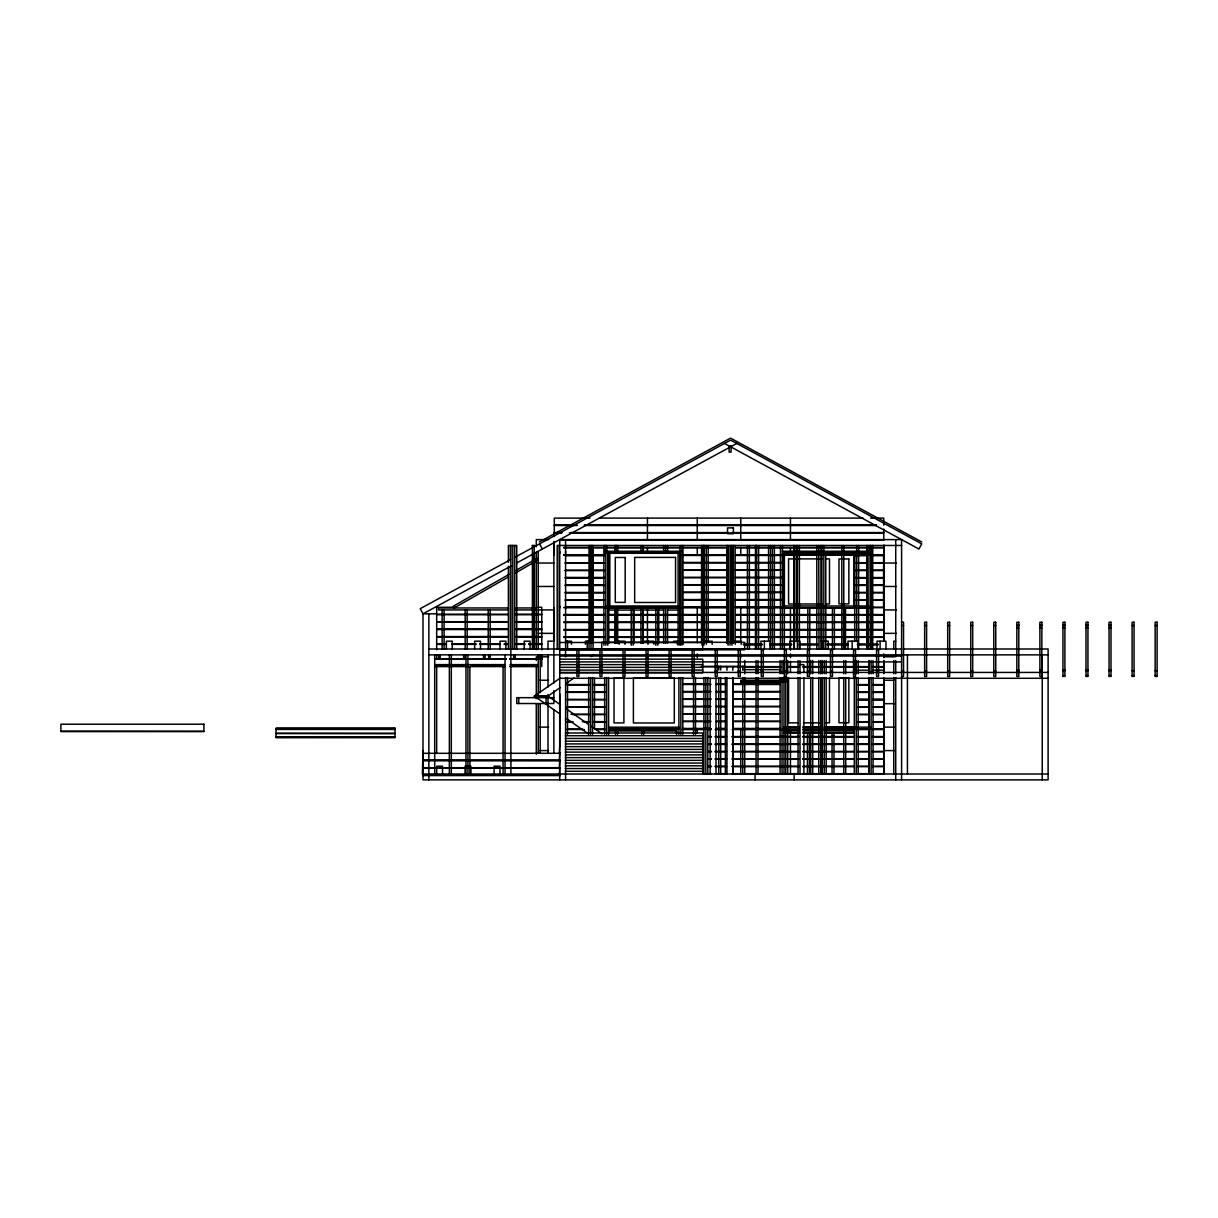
<?xml version="1.0" encoding="UTF-8"?>
<svg xmlns="http://www.w3.org/2000/svg" width="1218" height="1218" viewBox="0 0 1218 1218"><rect width="100%" height="100%" fill="white"/><g stroke="black" fill="none" stroke-linecap="round" stroke-linejoin="round"><path stroke-width="1.5" d="M559.732 693.925L559.732 701.157M559.732 701.34L559.732 708.571M559.732 708.769L559.732 716.001M559.732 716.199L559.732 723.416M559.732 723.614L559.732 730.846M559.732 731.044L559.732 738.26M559.732 738.458L559.732 745.69M559.732 745.888L559.29 753.303M559.732 753.105L559.29 760.732M559.732 760.534L559.29 768.147M559.732 767.964L559.29 775.577M560.326 678L534.337 696.117L559.077 713.352M590.897 656.669L593.942 654.538M560.234 687.576L548.009 696.117L534.337 696.117L548.009 696.117L560.371 704.735M566.355 683.313L573.998 677.984M509.185 574.287L453.218 606.275L454.192 607.965L508.515 576.921M515.777 570.526L537.184 558.301L538.143 559.991L515.092 573.16M539.315 541.964L730.556 438.13L921.798 541.964M510.479 559.656L420.195 608.68L422.996 613.826L422.996 779.87L1048.104 779.87L1048.104 648.996L903.497 648.996M515.503 556.931L730.648 440.124L921.737 543.867L918.935 549.029L724.512 443.459M511.606 565.715L422.996 613.826L436.668 613.826M516.63 562.99L736.783 443.459M590.03 518.107L554.281 518.107L554.281 536.575M599.423 518.107L863.044 518.107M870.581 518.107L883.75 518.107L883.75 525.095M554.281 525.537L576.845 525.537M584.381 525.537L876.214 525.537M554.281 532.571L561.803 532.51M571.212 532.571L728.364 532.571M732.14 532.571L883.75 532.571M554.281 532.951L561.803 532.951M569.324 532.951L883.75 532.951M548.602 539.604L536.285 539.604L536.285 546.806M559.915 539.939L883.75 539.939M532.312 545.466L534.367 545.466M901.594 545.466L557.205 545.466L557.205 648.996M563.675 547.415L728.364 547.415M735.9 547.415L883.75 547.415M563.675 547.811L728.364 547.811M735.9 547.811L883.75 547.811M605.833 551.252L681.045 551.252M782.428 551.252L870.718 551.252M680.162 552.013L609.837 552.013L609.837 606.716L680.162 606.716M607.691 553.2L611.406 553.2M784.285 553.2L868.845 553.2M605.833 553.276L680.07 553.276M782.428 553.276L870.718 553.276M563.675 555.225L605.072 555.225M682.217 555.225L728.364 555.225M735.9 555.225L883.75 555.225L883.75 547.461M682.674 555.454L727.725 555.454M735.23 555.454L782.154 555.454M565.182 555.758L589.71 555.758M593.486 555.758L604.798 555.758M867.094 555.697L854.275 555.697L854.275 605.666M870.763 555.697L883.583 555.697L883.583 607.63M822.043 558.895L788.579 558.895L788.579 603.976L822.043 603.976M825.758 558.895L829.488 558.895L829.488 603.976L825.758 603.976M682.674 562.442L727.725 562.488M735.23 562.488L782.154 562.442M565.182 562.746L589.71 562.792M593.486 562.746L604.798 562.746M682.674 562.883L727.725 562.883M735.23 562.883L782.154 562.883M854.275 562.731L867.094 562.686M870.763 562.731L883.583 562.686M538.051 563.036L553.87 563.036M854.275 563.127L867.094 563.127M870.763 563.127L883.583 563.127M884.009 563.036L896.311 563.036M565.182 563.188L589.71 563.188M593.486 563.188L604.798 563.188M682.674 569.917L727.725 569.857M735.23 569.917L782.154 569.857M565.182 570.207L589.71 570.161M593.486 570.161L604.798 570.161M854.275 570.161L867.094 570.1M870.763 570.161L883.583 570.1M682.674 570.298L727.725 570.298M735.23 570.298L782.154 570.298M565.182 570.603L589.71 570.603M593.486 570.603L604.798 570.603M854.275 570.542L867.094 570.542M870.763 570.542L883.583 570.542M682.674 577.332L727.725 577.286M735.23 577.286L782.154 577.332M854.275 577.53L867.094 577.576M870.763 577.53L883.583 577.576M682.674 577.728L727.725 577.728M735.23 577.728L782.154 577.728M565.182 578.032L589.71 578.032M593.486 578.032L604.798 578.032M854.275 577.971L867.094 577.971M870.763 577.971L883.583 577.971M682.674 584.716L727.725 584.716M735.23 584.716L782.154 584.716M682.674 584.762L727.725 584.762M735.23 584.762L782.154 584.762M565.182 585.005L589.71 585.051M593.486 585.005L604.798 585.005M682.674 585.158L727.725 585.158M735.23 585.158L782.154 585.158M565.182 585.447L589.71 585.447M593.486 585.447L604.798 585.447M854.275 585.401L867.094 585.401M870.763 585.401L883.583 585.401M538.051 586.482L553.87 586.482M884.009 586.482L896.311 586.482M682.674 592.131L727.725 592.176M735.23 592.176L782.154 592.131M565.182 592.435L589.71 592.481M593.486 592.435L604.798 592.435M682.674 592.572L727.725 592.572M735.23 592.572L782.154 592.572M854.275 592.42L867.094 592.374M870.763 592.374L883.583 592.42M854.275 592.816L867.094 592.816M870.763 592.816L883.583 592.816M565.182 592.877L589.71 592.877M593.486 592.877L604.798 592.877M682.674 599.561L727.725 599.606M735.23 599.606L782.154 599.561M565.182 599.85L589.71 599.895M593.486 599.895L604.798 599.85M854.275 599.85L867.094 599.804M870.763 599.85L883.583 599.804M682.674 600.002L727.725 600.002M735.23 600.002L782.154 600.002M565.182 600.291L589.71 600.291M593.486 600.291L604.798 600.291M854.275 600.246L867.094 600.246M870.763 600.246L883.583 600.246M605.833 606.016L680.07 606.016M784.377 605.94L868.769 606.016M682.674 606.975L727.725 607.021M735.23 606.975L782.154 607.021M455.425 607.28L436.668 607.28L436.668 649.818M538.006 607.28L541.766 607.28L541.766 649.818M867.094 607.219L854.275 607.63M870.763 607.219L883.583 607.264M682.674 607.417L727.725 607.417M735.23 607.417L782.154 607.417M563.675 607.66L605.072 607.66M608.833 607.66L679.446 607.66M682.217 607.66L728.364 607.66M735.9 607.66L883.75 607.66L883.75 640.957M508.271 607.965L438.556 607.965L438.556 609.929L508.058 609.929M515.579 607.965L536.24 607.965M605.833 607.965L680.07 607.965M784.377 607.965L868.769 607.904M821.998 608.208L783.996 608.208L783.996 553.505M825.804 608.208L854.32 608.208L854.32 553.505M515.579 609.929L536.24 609.929M538.051 609.929L553.87 609.929M663.688 610.066L608.574 610.066L608.574 555.362M667.494 610.066L678.898 610.066L678.898 606.29M884.009 609.929L896.311 609.929M436.668 614.253L507.982 614.298M515.488 614.253L541.766 614.298M436.668 614.694L507.982 614.694M515.488 614.694L541.766 614.694M563.675 615.075L605.072 615.075M608.833 615.075L679.446 615.075M682.217 615.075L728.364 615.075M735.9 615.075L883.75 615.075M436.668 621.728L507.982 621.682M515.488 621.682L541.766 621.728M436.668 622.124L507.982 622.124M515.488 622.124L541.766 622.124M563.675 622.109L605.072 622.063M608.833 622.063L679.446 622.063M682.217 622.063L728.364 622.063M735.9 622.109L883.75 622.109M901.594 622.246L903.543 622.246L903.543 676.447L901.594 676.447M563.675 622.505L605.072 622.505M608.833 622.505L679.446 622.505M682.217 622.505L728.364 622.505M735.9 622.505L883.75 622.505M1016.847 624.941L1018.796 624.941M1039.898 624.941L1041.847 624.941M1062.949 624.941L1064.897 624.941M1085.999 624.941L1087.948 624.941M1109.05 624.941L1110.999 624.941M901.594 625.534L903.543 625.534M924.645 625.534L926.594 625.534M947.695 625.534L949.644 625.534M970.746 625.534L972.695 625.534M993.797 625.534L995.745 625.534M1016.847 625.534L1018.796 625.534M1039.898 625.534L1041.847 625.534M1062.949 625.534L1064.897 625.534M1085.999 625.534L1087.948 625.534M1109.05 625.534L1110.999 625.534M1132.101 625.534L1134.049 625.534M1155.151 625.534L1157.1 625.534M1016.847 628.214L1018.796 628.214M1039.898 628.214L1041.847 628.214M1062.949 628.214L1064.897 628.214M1085.999 628.214L1087.948 628.214M1109.05 628.214L1110.999 628.214M436.668 629.539L507.982 629.539M515.488 629.539L541.766 629.539M563.675 629.539L605.072 629.493M608.833 629.493L679.446 629.493M682.217 629.539L728.364 629.539M735.9 629.493L883.75 629.493M563.675 629.934L605.072 629.934M608.833 629.934L679.446 629.934M682.217 629.934L728.364 629.934M735.9 629.934L883.75 629.934M538.051 633.36L553.87 633.36M884.009 633.36L896.311 633.36M436.668 636.572L507.982 636.527M515.488 636.527L541.766 636.572M436.668 636.968L507.982 636.968M515.488 636.968L541.766 636.968M563.675 636.953L605.072 636.907M608.833 636.907L679.446 636.953M682.217 636.953L728.364 636.907M735.9 636.953L883.75 636.953M563.675 637.349L605.072 637.349M608.833 637.349L679.446 637.349M682.217 637.349L728.364 637.349M735.9 637.349L883.75 637.349M553.87 641.186L548.009 641.186L548.009 648.996M565.594 641.186L571.455 641.186L571.455 644.307M614.709 641.186L624.941 641.186L624.941 644.307M644.505 641.186L653.853 641.186L653.853 644.307M673.782 641.186L683.191 641.186L683.191 644.307M704.034 641.186L712.18 641.186L712.18 644.307M731.911 641.186L741.168 641.186L741.168 644.307M820.46 641.186L828.255 641.186L828.255 648.996M895.732 641.186L893.768 641.186L893.768 648.996M559.732 642.495L702.725 642.495L702.725 649.894M436.668 644.002L446.047 643.941M451.68 644.002L476.071 643.941M479.831 644.002L500.476 643.941M504.222 643.941L507.982 644.002M515.488 644.002L524.867 643.941M528.627 643.941L541.766 644.002M436.668 644.383L446.047 644.383M451.68 644.383L476.071 644.383M479.831 644.383L500.476 644.383M504.222 644.383L507.982 644.383M515.488 644.383L524.867 644.383M528.627 644.383L541.766 644.383M743.422 644.779L762.24 644.779M769.761 644.779L791.548 644.779M799.084 644.779L817.887 644.779M827.296 644.779L848.002 644.779M857.411 644.779L878.102 644.779M428.675 648.996L901.594 648.996M601.722 649.285L744.716 649.331M559.732 649.483L702.725 649.529M559.732 649.925L744.716 649.727L744.716 642.312L601.722 642.312L601.722 649.696M428.843 654.858L901.594 654.858M903.056 654.858L1048.104 654.858M576.921 655.771L578.87 655.771M599.972 655.771L601.92 655.771M623.022 655.771L624.971 655.771M830.478 655.771L832.442 655.771M853.529 655.771L855.493 655.771M876.579 655.771L878.543 655.771M559.732 656.03L901.594 656.03M548.602 656.806L536.285 656.806L536.285 660.415M884.009 656.806L894.56 656.806M434.704 658.755L506.246 658.755M436.668 658.847L506.109 658.847M506.109 659.242L436.668 659.242L436.668 655.284M509.855 659.242L541.766 659.242M559.732 659.151L702.725 659.151L702.725 672.823L559.732 672.823M559.732 661.892L901.594 661.892M434.704 664.617L466.707 664.617M467.925 664.617L505.028 664.617M510.007 664.617L538.249 664.617M559.732 664.617L702.725 664.617M799.526 664.617L803.91 664.617L803.91 672.169M436.668 666.216L466.692 666.261M470.437 666.216L504.222 666.261M509.855 666.216L536.133 666.261M701.431 666.383L744.716 666.337M434.704 666.581L466.707 666.581M467.925 666.581L505.028 666.581M509.855 666.657L538.249 666.581M743.422 666.596L781.058 666.642M786.691 666.596L799.084 666.642M802.845 666.642L853.635 666.596M857.411 666.596L868.693 666.642M872.453 666.596L883.75 666.642M701.431 666.779L744.716 666.779M743.422 667.038L781.058 667.038M786.691 667.038L799.084 667.038M802.845 667.038L853.635 667.038M857.411 667.038L868.693 667.038M872.453 667.038L883.75 667.038M559.732 667.357L702.725 667.357M742.706 669.626L780.236 669.626M1016.847 669.885L1018.796 669.885M1039.898 669.885L1041.847 669.885M1062.949 669.885L1064.897 669.885M1085.999 669.885L1087.948 669.885M1109.05 669.885L1110.999 669.885M559.732 670.083L702.725 670.083M858.111 670.159L869.089 670.159M872.758 670.159L883.75 670.159M576.921 670.707L578.87 670.707M599.972 670.707L601.92 670.707M623.022 670.707L624.971 670.707M646.073 670.707L648.022 670.707M669.124 670.707L671.072 670.707M692.174 670.707L694.123 670.707M715.225 670.707L717.174 670.707M738.275 670.707L740.224 670.707M761.326 670.707L763.275 670.707M784.377 670.707L786.341 670.707M807.427 670.707L809.391 670.707M830.478 670.707L832.442 670.707M853.529 670.707L855.493 670.707M876.579 670.707L878.543 670.707M901.594 670.707L903.543 670.707M924.645 670.707L926.594 670.707M947.695 670.707L949.644 670.707M970.746 670.707L972.695 670.707M993.797 670.707L995.745 670.707M1016.847 670.707L1018.796 670.707M1039.898 670.707L1041.847 670.707M1062.949 670.707L1064.897 670.707M1085.999 670.707L1087.948 670.707M1109.05 670.707L1110.999 670.707M1132.101 670.707L1134.049 670.707M1155.151 670.707L1157.1 670.707M559.732 672.427L901.594 672.427M903.056 672.427L1048.104 672.427M1062.949 675.655L1064.897 675.655M1085.999 675.655L1087.948 675.655M1109.05 675.655L1110.999 675.655M1132.101 675.655L1134.049 675.655M1155.151 675.655L1157.1 675.655M559.732 678.289L1048.104 678.289M539.802 680.253L548.602 680.253M787.696 680.253L740.818 680.253L740.818 682.202L787.696 682.202M894.56 680.253L884.009 680.253L884.009 774.009M740.818 682.126L785.823 682.126M682.643 684.029L710.794 684.074M716.428 684.029L725.806 684.074M733.312 684.029L780.236 684.074M567.177 684.546L589.801 684.501M593.577 684.501L604.889 684.546M682.643 684.47L710.794 684.47M716.428 684.47L725.806 684.47M733.312 684.47L780.236 684.47M858.111 684.607L869.089 684.562M872.758 684.562L883.75 684.607M567.177 684.942L589.801 684.942M593.577 684.942L604.889 684.942M858.111 685.003L869.089 685.003M872.758 685.003L883.75 685.003M682.643 691.504L710.794 691.459M716.428 691.459L725.806 691.504M733.312 691.504L780.236 691.459M567.177 691.931L589.801 691.976M593.577 691.931L604.889 691.976M682.643 691.9L710.794 691.9M716.428 691.9L725.806 691.9M733.312 691.9L780.236 691.9M858.111 692.037L869.089 691.991M872.758 692.037L883.75 691.991M567.177 692.372L589.801 692.372M593.577 692.372L604.889 692.372M858.111 692.433L869.089 692.433M872.758 692.433L883.75 692.433M553.87 697.67L516.752 697.67L516.752 703.532L553.87 703.532L553.87 690.682M682.643 698.873L710.794 698.873M716.428 698.873L725.806 698.873M733.312 698.873L780.236 698.873M682.643 698.919L710.794 698.919M716.428 698.919L725.806 698.919M733.312 698.919L780.236 698.919M567.177 699.345L589.801 699.391M593.577 699.345L604.889 699.391M682.643 699.315L710.794 699.315M716.428 699.315L725.806 699.315M733.312 699.315L780.236 699.315M567.177 699.787L589.801 699.787M593.577 699.787L604.889 699.787M858.111 699.848L869.089 699.848M872.758 699.848L883.75 699.848M884.009 703.684L894.56 703.684M682.643 706.303L710.794 706.349M716.428 706.303L725.806 706.349M733.312 706.349L780.236 706.303M682.643 706.745L710.794 706.745M716.428 706.745L725.806 706.745M733.312 706.745L780.236 706.745M858.111 706.836L869.089 706.882M872.758 706.836L883.75 706.882M567.177 707.216L589.801 707.216M593.577 707.216L604.889 707.216M858.111 707.277L869.089 707.277M872.758 707.277L883.75 707.277M682.643 713.733L710.794 713.778M716.428 713.778L725.806 713.733M733.312 713.733L780.236 713.778M570.938 714.25L589.801 714.19M593.577 714.19L604.889 714.25M682.643 714.174L710.794 714.174M716.428 714.174L725.806 714.174M733.312 714.174L780.236 714.174M858.111 714.25L869.089 714.311M872.758 714.25L883.75 714.311M572.825 714.631L589.801 714.631M593.577 714.631L604.889 714.631M858.111 714.692L869.089 714.692M872.758 714.692L883.75 714.692M682.643 721.193L710.794 721.147M716.428 721.147L725.806 721.193M733.312 721.147L780.236 721.193M567.177 721.665L572.825 721.665M582.265 721.619L589.801 721.665M593.577 721.619L604.889 721.665M682.643 721.589L710.794 721.589M716.428 721.589L725.806 721.589M733.312 721.589L780.236 721.589M858.111 721.726L869.089 721.68M872.758 721.726L883.75 721.68M567.177 722.061L572.825 722.061M584.153 722.061L589.801 722.061M593.577 722.061L604.889 722.061M858.111 722.122L869.089 722.122M872.758 722.122L883.75 722.122M797.881 722.822L788.579 722.822L788.579 677.741M803.454 722.822L822.043 722.822M825.758 722.822L829.488 722.822L829.488 677.741M783.996 727.055L799.191 727.055M802.997 727.055L821.998 727.055M825.804 727.055L854.32 727.055M539.802 727.131L548.602 727.131M608.574 727.207L678.898 727.207M783.996 727.131L799.191 727.131M802.997 727.131L821.998 727.131M824.236 727.207L871.114 727.131M884.009 727.131L894.56 727.131M276.456 728.44L277.262 728.44M277.811 728.44L278.618 728.44M279.181 728.44L279.988 728.44M280.536 728.44L281.343 728.44M281.906 728.44L282.713 728.44M283.276 728.44L284.083 728.44M284.631 728.44L285.438 728.44M286.002 728.44L286.809 728.44M287.372 728.44L288.179 728.44M288.727 728.44L289.534 728.44M290.097 728.44L290.904 728.44M291.452 728.44L292.259 728.44M292.822 728.44L293.629 728.44M294.193 728.44L295 728.44M295.548 728.44L296.355 728.44M296.918 728.44L297.725 728.44M298.288 728.44L299.095 728.44M299.643 728.44L300.45 728.44M301.013 728.44L301.82 728.44M302.368 728.44L303.175 728.44M303.739 728.44L304.546 728.44M305.109 728.44L305.916 728.44M306.464 728.44L307.271 728.44M307.834 728.44L308.641 728.44M309.205 728.44L310.011 728.44M310.56 728.44L311.366 728.44M311.93 728.44L312.737 728.44M313.285 728.44L314.092 728.44M314.655 728.44L315.462 728.44M316.025 728.44L316.832 728.44M317.38 728.44L318.187 728.44M318.751 728.44L319.558 728.44M320.121 728.44L320.913 728.44M321.476 728.44L322.283 728.44M322.846 728.44L323.653 728.44M324.201 728.44L325.008 728.44M325.571 728.44L326.378 728.44M326.942 728.44L327.749 728.44M328.297 728.44L329.104 728.44M329.667 728.44L330.474 728.44M331.022 728.44L331.829 728.44M332.392 728.44L333.199 728.44M333.762 728.44L334.569 728.44M335.117 728.44L335.924 728.44M336.488 728.44L337.295 728.44M337.858 728.44L338.665 728.44M339.213 728.44L340.02 728.44M340.583 728.44L341.39 728.44M341.938 728.44L342.745 728.44M343.309 728.44L344.115 728.44M344.679 728.44L345.486 728.44M346.034 728.44L346.841 728.44M347.404 728.44L348.211 728.44M348.774 728.44L349.581 728.44M350.129 728.44L350.936 728.44M351.5 728.44L352.307 728.44M352.855 728.44L353.662 728.44M354.225 728.44L355.032 728.44M355.595 728.44L356.402 728.44M356.95 728.44L357.757 728.44M358.32 728.44L359.127 728.44M359.691 728.44L360.498 728.44M361.046 728.44L361.853 728.44M362.416 728.44L363.223 728.44M363.771 728.44L364.578 728.44M365.141 728.44L365.948 728.44M366.511 728.44L367.318 728.44M367.866 728.44L368.673 728.44M369.237 728.44L370.044 728.44M370.607 728.44L371.399 728.44M371.962 728.44L372.769 728.44M373.332 728.44L374.139 728.44M374.687 728.44L375.494 728.44M376.058 728.44L376.864 728.44M377.428 728.44L378.235 728.44M378.783 728.44L379.59 728.44M380.153 728.44L380.96 728.44M381.523 728.44L382.315 728.44M382.878 728.44L383.685 728.44M384.249 728.44L385.055 728.44M385.604 728.44L386.411 728.44M386.974 728.44L387.781 728.44M388.344 728.44L389.151 728.44M389.699 728.44L390.506 728.44M391.069 728.44L391.876 728.44M392.424 728.44L393.231 728.44M393.795 728.44L394.602 728.44M682.643 728.577L710.794 728.577M716.428 728.577L725.806 728.577M733.312 728.577L780.236 728.577M275.984 728.836L395.013 729.156M682.643 728.623L710.794 728.623M716.428 728.623L725.806 728.623M733.312 728.623L780.236 728.623M567.177 729.049L582.265 729.049M595.465 729.095L604.889 729.049M682.643 729.019L710.794 729.019M716.428 729.019L725.806 729.019M733.312 729.019L780.236 729.019M783.996 729.019L799.191 729.08M802.997 729.019L821.998 729.08M825.804 729.019L871.114 729.08L824.236 729.156M275.984 729.43L395.013 729.43M567.177 729.491L584.381 729.552M595.465 729.491L605.072 729.552M608.833 729.552L676.569 729.552M682.217 729.552L703.913 729.552M707.673 729.552L711.434 729.552M715.194 729.552L726.491 729.552M732.14 729.552L799.084 729.552M802.845 729.552L853.635 729.552M857.411 729.552L869.089 729.552M872.453 729.552L883.75 729.552M608.574 730.967L676.995 731.044M783.996 731.044L799.191 730.967M802.997 731.044L821.998 730.967M825.804 730.967L854.32 731.044M60.9 731.181L203.893 731.226M783.996 732.916L799.191 732.916M802.997 732.916L821.998 732.916M825.804 732.916L854.32 732.916M565.38 732.992L702.725 732.992L702.725 774.009M783.996 732.992L799.191 732.992M802.997 732.992L821.998 732.992M825.804 732.992L854.32 732.992M565.38 735.733L702.725 735.733M707.673 736.57L711.434 736.525M715.194 736.57L726.491 736.525M732.14 736.57L799.084 736.525M802.845 736.57L853.635 736.525M857.411 736.57L868.693 736.525M872.453 736.57L883.75 736.525M707.673 736.966L711.434 736.966M715.194 736.966L726.491 736.966M732.14 736.966L799.084 736.966M802.845 736.966L853.635 736.966M857.411 736.966L868.693 736.966M872.453 736.966L883.75 736.966M275.984 737.118L395.013 737.118M275.984 737.377L395.013 737.377M565.38 738.458L702.725 738.458M565.38 741.199L702.725 741.199M565.38 743.924L702.725 743.924M707.673 744L711.434 743.954M715.194 744L726.491 743.954M732.14 744L799.084 744M802.845 744L853.635 743.954M857.411 744L868.693 743.954M872.453 744L883.75 743.954M707.673 744.396L711.434 744.396M715.194 744.396L726.491 744.396M732.14 744.396L799.084 744.396M802.845 744.396L853.635 744.396M857.411 744.396L868.693 744.396M872.453 744.396L883.75 744.396M565.38 746.664L702.725 746.664M565.38 749.405L702.725 749.405M422.996 750.577L422.402 774.009L1048.104 774.009M539.802 750.577L548.602 750.577M884.009 750.577L894.56 750.577M707.673 751.369L711.434 751.415M715.194 751.369L726.491 751.415M732.14 751.369L799.084 751.369M802.845 751.369L853.635 751.415M857.411 751.415L868.693 751.369M872.453 751.415L883.75 751.369M707.673 751.811L711.434 751.811M715.194 751.811L726.491 751.811M732.14 751.811L799.084 751.811M802.845 751.811L853.635 751.811M857.411 751.811L868.693 751.811M872.453 751.811L883.75 751.811M565.38 752.13L702.725 752.13M422.996 753.303L560.341 753.303M565.38 754.871L702.725 754.871M565.38 757.611L702.725 757.611M707.673 759.24L711.434 759.24M715.194 759.24L726.491 759.24M732.14 759.24L799.084 759.24M802.845 759.24L853.635 759.24M857.411 759.24L868.693 759.24M872.453 759.24L883.75 759.24M565.38 760.337L702.725 760.337M422.996 760.732L560.341 760.732M565.38 763.077L702.725 763.077M565.38 765.802L702.725 765.802M707.673 766.213L711.434 766.259M715.194 766.213L726.491 766.259M732.14 766.213L799.084 766.259M802.845 766.259L853.635 766.213M857.411 766.259L868.693 766.213M872.453 766.259L883.75 766.213M707.673 766.655L711.434 766.655M715.194 766.655L726.491 766.655M732.14 766.655L799.084 766.655M802.845 766.655L853.635 766.655M857.411 766.655L868.693 766.655M872.453 766.655L883.75 766.655M422.996 767.766L560.341 767.705M422.996 768.147L560.341 768.147M565.38 768.543L702.725 768.543M565.38 771.283L702.725 771.283M707.673 773.689L711.434 773.643M715.194 773.689L726.491 773.643M732.14 773.689L799.084 773.689M802.845 773.643L853.635 773.689M857.411 773.643L868.693 773.689M872.453 773.643L883.75 773.689M422.996 775.135L560.341 775.181M422.996 775.577L560.341 775.577M566.553 709.043L588.187 724.147M591.278 726.293L602.103 733.845M566.796 718.742L588.431 733.845M539.559 543.867L542.36 549.029M565.563 551.252L565.594 553.2M565.563 605.94L565.594 607.904M559.701 551.312L559.732 553.276M559.701 606.016L559.732 607.965M1042.243 654.858L1042.243 779.87M907.44 654.858L907.44 774.009M901.594 779.87L901.594 539.604L559.732 539.604L559.732 779.87M895.732 539.604L895.732 656.806M895.732 660.521L895.732 673.828M895.732 677.543L895.732 779.87M893.768 660.521L893.768 673.767M893.768 677.543L893.768 774.009M885.958 648.996L885.958 641.186L876.975 641.186L876.975 648.996M884.009 545.009L884.009 640.577M884.009 660.415L884.009 673.036M883.75 529.023L883.75 540.183M883.75 653.944L883.75 657.613M883.75 661.359L883.75 673.767M883.75 677.589L883.75 774.039M880.096 641.186L880.096 648.996M873.062 660.521L873.062 673.767M873.062 677.543L873.062 774.009M872.682 545.466L872.682 648.996M872.286 545.466L872.286 648.996M871.114 660.521L871.114 673.767M871.114 677.543L871.114 774.009M870.718 545.466L870.718 648.996M870.337 545.466L870.337 552.987M869.165 660.521L869.165 673.767M869.165 677.543L869.165 774.009M868.967 545.466L868.769 648.996M868.769 660.521L868.769 673.767M868.769 677.543L868.769 774.009M867.018 545.466L867.018 648.996M866.82 545.466L866.82 648.996M858.614 545.466L858.614 648.996M858.218 660.521L858.218 673.767M858.218 677.543L858.218 774.009M858.02 648.996L858.02 641.186L847.987 641.186L847.987 648.996M856.665 545.466L856.665 641.49M856.269 660.521L856.269 673.767M856.269 677.543L856.269 774.009M854.701 553.276L854.701 641.49M854.32 660.521L854.32 673.767M854.32 677.543L854.32 774.009M852.158 641.186L852.158 648.996M845.718 660.521L845.718 673.767M845.718 677.543L845.718 774.009M845.52 607.965L845.52 648.996M843.769 545.466L843.769 648.996M843.769 660.521L843.769 673.767M843.769 677.543L843.769 774.009M843.572 607.965L843.572 648.996M841.805 545.466L841.805 648.996M834.391 607.965L834.391 648.996M833.995 732.992L833.995 774.009M832.442 607.965L832.442 648.996M832.046 732.992L832.046 774.009M826.185 660.521L826.185 673.767M826.185 677.543L826.185 774.009M825.789 553.276L825.789 648.996M824.236 660.521L824.236 673.767M824.236 677.543L824.236 774.009M823.84 545.466L823.84 648.996M822.394 641.186L822.394 648.996M822.272 660.521L822.272 673.767M822.272 677.543L822.272 774.009M821.891 545.466L821.891 648.996M820.917 545.466L820.917 648.996M820.719 660.521L820.719 673.767M820.719 677.543L820.719 774.009M818.755 545.466L818.998 648.996M818.755 660.521L818.755 673.767M818.755 677.543L818.755 774.009M816.806 545.466L816.806 648.996M812.71 660.521L812.71 673.767M812.71 677.543L812.71 774.009M810.746 660.521L810.746 673.767M810.746 677.543L810.746 774.009M809.772 607.965L809.772 648.996M809.391 732.992L809.391 774.009M807.823 607.965L807.823 648.996M807.427 732.992L807.427 774.009M803.91 677.817L803.91 774.009M800.013 660.521L800.013 673.767M800.013 677.543L800.013 774.009M799.937 648.996L799.937 641.186L789.964 641.186L789.964 648.996M799.389 545.466L799.389 648.996M798.049 660.521L798.049 673.767M798.049 677.543L798.049 774.009M797.425 545.466L797.425 648.996M796.298 545.466L796.298 641.46M794.349 545.466L794.349 648.996M794.151 774.009L794.151 779.87M794.075 641.186L794.075 648.996M793.755 545.466L793.755 648.996M790.452 518.107L790.452 540.183M790.452 547.461L790.452 555.195M790.452 607.66L790.452 650.199M790.452 653.944L790.452 657.613M790.452 661.359L790.452 672.458M790.452 729.552L790.452 774.039M787.696 660.521L787.696 673.767M787.696 677.543L787.696 774.009M785.747 677.543L785.747 774.009M784.377 553.276L784.377 648.996M784.027 555.454L784.027 607.386M783.996 660.521L783.996 673.767M783.996 677.056L783.996 774.009M782.428 545.466L782.428 648.996M782.032 660.521L782.032 673.767M782.032 677.543L782.032 774.009M780.479 545.466L780.479 648.996M780.083 660.521L780.083 673.767M780.083 677.543L780.083 774.009M774.374 545.466L774.374 648.996M772.425 545.466L772.425 648.996M770.507 545.466L770.507 648.996M770.233 648.996L770.233 641.186L760.946 641.186L760.946 648.996M768.558 545.466L768.558 641.46M764.371 641.186L764.371 648.996M758.601 545.466L758.601 648.996M758.007 660.521L758.007 673.767M758.007 677.543L758.007 774.009M756.637 545.466L756.637 648.996M756.058 545.466L756.058 648.996M756.058 660.521L756.058 673.767M756.058 677.543L756.058 774.009M755.464 545.466L755.464 648.996M755.084 774.009L755.084 779.87M749.375 545.466L749.375 648.996M747.426 545.466L747.426 648.996M744.731 660.521L744.731 673.767M744.731 677.543L744.731 774.009M742.767 666.2L742.767 669.991M742.767 677.543L742.767 774.009M740.757 518.107L740.757 540.183M740.757 547.461L740.757 555.195M740.757 607.66L740.757 640.957M740.757 653.944L740.757 657.613M740.757 729.552L740.757 774.039M735.307 641.186L735.307 644.307M735.154 545.466L735.154 641.46M733.388 545.466L733.388 643.348M733.206 545.466L733.206 641.46M733.206 677.543L733.206 774.009M732.81 666.505L732.81 670.281M732.81 677.817L732.81 774.009M731.988 545.466L731.988 645.22M731.439 545.466L731.439 643.348M730.039 545.466L730.039 645.22M728.075 545.466L728.075 645.22M727.527 545.466L727.527 643.348M726.948 666.505L726.948 670.281M726.948 677.817L726.948 774.009M726.75 545.466L726.75 643.348M725.38 677.543L725.38 774.009M720.691 666.2L720.691 669.991M720.691 677.543L720.691 774.009M718.742 666.2L718.742 669.991M718.742 677.543L718.742 774.009M716.001 678.289L716.001 774.009M710.155 678.289L710.155 774.009M708.191 545.466L708.191 641.46M707.81 677.543L707.81 774.009M706.242 545.466L706.318 644.307M705.846 677.543L705.846 774.009M704.293 545.466L704.293 643.348M703.974 545.466L703.974 645.22M703.897 677.543L703.897 774.009M703.502 545.466L703.502 643.348M702.025 545.466L702.025 645.22M701.553 545.466L701.553 643.348M697.275 518.107L697.275 540.183M697.275 547.461L697.275 555.195M697.275 607.66L697.275 642.769M697.275 653.944L697.275 657.613M697.275 729.552L697.275 733.16M695.493 677.543L695.493 734.287M693.544 677.543L693.544 734.287M682.994 545.466L682.994 643.348M682.796 677.543L682.796 734.287M681.897 545.466L681.897 645.22M680.847 677.543L680.847 734.287M680.07 551.252L680.07 645.236L679.948 545.466M678.898 677.543L678.898 734.287M678.106 553.276L678.106 645.236M677.33 641.186L677.33 644.307M676.553 728.745L676.553 734.408M667.555 545.466L667.555 552.987M667.555 607.584L667.555 643.348M665.607 545.466L665.607 552.987M665.607 607.584L665.607 643.348M663.658 545.466L663.658 552.987M663.658 607.584L663.658 643.348M658.771 607.965L658.771 643.393M657.796 607.965L657.796 645.266M655.847 607.965L655.847 645.266M647.991 641.186L647.991 644.307M647.458 518.107L647.458 540.183M647.458 547.461L647.458 553.231M647.458 607.66L647.458 640.957M647.458 653.944L647.458 657.613M643.728 728.623L643.728 734.287M641.779 728.623L641.779 734.287M640.912 545.466L641.003 552.987M640.912 607.584L641.003 643.348M634.152 607.965L634.152 643.393M633.177 607.965L633.177 645.266M631.229 607.965L631.229 645.266M619.079 641.186L619.079 644.307M617.678 545.466L617.678 552.987M617.678 607.584L617.678 643.348M617.556 728.623L617.556 734.287M616.78 545.466L616.78 552.987M616.78 607.584L616.78 643.348M615.714 545.466L615.714 552.987M615.714 607.584L615.714 643.348M615.608 728.623L615.608 734.287M614.816 545.466L614.816 552.987M614.816 607.584L614.816 643.348M608.756 553.276L608.756 643.363M608.574 677.543L608.574 734.606M607.782 553.276L607.782 645.236M606.808 545.466L606.808 552.987M606.61 677.543L606.61 734.287M605.833 545.466L605.833 645.236M604.859 545.466L604.859 552.987M604.661 677.543L604.661 734.287M603.884 545.466L603.884 645.22M594.506 677.817L594.506 728.745M593.212 545.466L593.212 643.348M593.059 648.996L593.059 641.186L585.401 641.186L585.401 644.307M592.466 545.466L592.466 641.46M592.557 677.543L592.557 734.287M591.765 545.466L591.765 641.46M590.989 545.466L590.989 648.996M590.593 677.543L590.593 734.287M589.816 545.466L589.816 641.46M589.04 545.466L589.04 648.996M588.644 677.543L588.644 734.287M587.198 641.186L587.198 648.996M567.542 641.186L567.542 648.996M567.542 677.543L567.542 734.287M565.594 539.604L565.594 656.806M565.594 677.543L565.594 779.87M559.153 545.466L559.153 648.996M554.281 542.132L554.281 555.195M554.281 607.66L554.281 640.957M553.87 541.492L553.87 683.222M553.87 709.546L553.87 753.211M548.009 654.858L548.009 686.922M548.009 694.458L548.009 703.532M548.009 703.897L548.009 752.937M546.06 697.67L546.06 703.532M541.766 655.299L541.766 666.627M540.198 654.858L540.198 692.677M540.198 704.034L540.198 753.211M538.249 648.996L538.249 552.302L536.301 552.302L536.285 649.59M538.249 654.858L538.249 694.854M538.249 704.034L538.249 753.287M536.285 665.82L536.285 698.614M536.285 703.684L536.285 754.186M534.367 552.987L534.367 648.996M534.26 545.466L534.26 648.996M532.418 545.466L532.418 648.996M530.058 648.996L530.058 641.186L524.197 641.186L524.197 648.996M518.716 697.67L518.716 703.532M516.752 648.996L516.752 545.466L508.393 545.466L508.393 562.396M515.199 654.858L515.199 658.755M514.772 545.466L514.772 648.996M513.631 654.858L513.631 658.755M512.808 545.466L512.808 648.996M510.86 545.466L510.89 774.009M510.342 545.466L510.342 560.524M510.342 566.172L510.342 648.996M508.393 566.172L508.393 648.996M505.866 648.996L505.866 641.186L500.004 641.186L500.004 648.996M505.028 654.858L505.028 774.009M503.08 666.581L503.08 774.009M499.959 774.009L499.959 766.198L494.097 766.198L494.097 774.009M490.199 609.929L490.199 648.996M490.184 654.858L490.184 658.755M488.631 654.858L488.631 658.755M488.235 609.929L488.235 648.996M485.114 654.858L485.114 658.755M483.546 654.858L483.546 658.755M480.516 648.996L480.516 641.186L474.655 641.186L474.655 648.996M470.924 774.009L470.924 766.198L465.063 766.198L465.063 774.009M469.874 666.581L469.874 774.009M467.925 654.858L467.925 774.009M467.149 609.929L467.149 648.996M465.961 654.858L465.961 774.009M465.185 609.929L465.185 648.996M465.185 654.858L465.185 658.755M463.616 654.858L463.616 658.755M452.228 648.996L452.228 641.186L446.367 641.186L446.367 648.996M451.315 654.858L451.315 774.009M449.366 654.858L449.366 774.009M444.098 609.929L444.098 648.996M442.53 774.009L442.53 766.198L436.668 766.198L436.668 774.009M442.134 609.929L442.134 648.996M440.185 654.858L440.185 658.755M438.617 654.858L438.617 658.755M436.668 664.708L436.668 753.287M434.704 654.858L434.704 774.009M428.843 613.826L428.843 779.87M731.059 446.23L729.11 446.23L729.11 452.091L731.059 452.091L731.059 446.23M576.845 525.095L554.281 525.095L576.845 525.141M876.214 525.095L584.381 525.095L876.214 525.141M733.388 527.881L727.527 527.881L727.527 533.743L733.388 533.743L733.388 527.881M605.072 554.784L563.675 554.784L605.072 554.829M728.364 554.784L682.217 554.784L728.364 554.829M883.75 554.784L735.9 554.784L883.75 554.829M625.169 557.479L615.288 557.479L615.288 602.392L625.169 602.392L625.169 557.479M675.564 557.402L634.669 557.402L634.669 602.484L675.564 602.484L675.564 557.402M848.855 558.971L838.974 558.971L838.974 603.9L848.855 603.9L848.855 558.971M589.71 577.591L565.182 577.591L589.71 577.636M604.798 577.591L593.486 577.591L604.798 577.636M867.094 584.96L854.275 584.96L867.094 585.005M883.583 584.96L870.763 584.96L883.583 585.005M589.71 607.28L565.182 607.28L589.71 607.325M604.798 607.28L593.486 607.28L604.798 607.325M605.072 614.633L563.675 614.633L605.072 614.694M679.446 614.633L608.833 614.633L679.446 614.694M728.364 614.633L682.217 614.633L728.364 614.694M883.75 614.633L735.9 614.633L883.75 614.694M926.594 622.246L924.645 622.246L924.645 676.447L926.594 676.447L926.594 622.246M949.644 622.246L947.695 622.246L947.695 676.447L949.644 676.447L949.644 622.246M972.695 622.246L970.746 622.246L970.746 676.447L972.695 676.447L972.695 622.246M995.745 622.246L993.797 622.246L993.797 676.447L995.745 676.447L995.745 622.246M1018.796 622.246L1016.847 622.246L1016.847 676.447L1018.796 676.447L1018.796 622.246M1041.847 622.246L1039.898 622.246L1039.898 676.447L1041.847 676.447L1041.847 622.246M1064.897 622.246L1062.949 622.246L1062.949 676.447L1064.897 676.447L1064.897 622.246M1087.948 622.246L1085.999 622.246L1085.999 676.447L1087.948 676.447L1087.948 622.246M1110.999 622.246L1109.05 622.246L1109.05 676.447L1110.999 676.447L1110.999 622.246M1134.049 622.246L1132.101 622.246L1132.101 676.447L1134.049 676.447L1134.049 622.246M1157.1 622.246L1155.151 622.246L1155.151 676.447L1157.1 676.447L1157.1 622.246M507.982 629.097L436.668 629.097L507.982 629.143M541.766 629.097L515.488 629.097L541.766 629.143M762.24 644.337L743.422 644.337L762.24 644.383M791.548 644.337L769.761 644.337L791.548 644.383M817.887 644.337L799.084 644.337L817.887 644.383M848.002 644.337L827.296 644.337L848.002 644.383M878.102 644.337L857.411 644.337L878.102 644.383M578.87 650.031L576.921 650.031L576.921 676.447L578.87 676.447L578.87 650.031M601.92 650.031L599.972 650.031L599.972 676.447L601.92 676.447L601.92 650.031M624.971 650.031L623.022 650.031L623.022 676.447L624.971 676.447L624.971 650.031M648.022 650.031L646.073 650.031L646.073 676.447L648.022 676.447L648.022 650.031M671.072 650.031L669.124 650.031L669.124 676.447L671.072 676.447L671.072 650.031M694.123 650.031L692.174 650.031L692.174 676.447L694.123 676.447L694.123 650.031M717.174 650.031L715.225 650.031L715.225 676.447L717.174 676.447L717.174 650.031M740.224 650.031L738.275 650.031L738.275 676.447L740.224 676.447L740.224 650.031M763.275 650.031L761.326 650.031L761.326 676.447L763.275 676.447L763.275 650.031M786.341 650.031L784.377 650.031L784.377 676.447L786.341 676.447L786.341 650.031M809.391 650.031L807.427 650.031L807.427 676.447L809.391 676.447L809.391 650.031M832.442 650.031L830.478 650.031L830.478 676.447L832.442 676.447L832.442 650.031M855.493 650.031L853.529 650.031L853.529 676.447L855.493 676.447L855.493 650.031M878.543 650.031L876.579 650.031L876.579 676.447L878.543 676.447L878.543 650.031M541.766 658.801L509.855 658.801L541.766 658.847M848.855 677.817L838.974 677.817L838.974 722.746L848.855 722.746L848.855 677.817M623.905 677.969L614.024 677.969L614.024 722.898L623.905 722.898L623.905 677.969M674.3 677.893L633.406 677.893L633.406 722.974L674.3 722.974L674.3 677.893M869.089 699.406L858.111 699.406L869.089 699.452M883.75 699.406L872.758 699.406L883.75 699.452M589.801 706.775L567.177 706.775L589.801 706.821M604.889 706.775L593.577 706.775L604.889 706.821M203.893 724.208L60.9 724.208L60.9 731.592L203.893 731.622L203.893 724.208M395.013 728.197L275.984 728.197L275.984 737.59L395.013 737.56L395.013 728.197M678.898 729.08L608.574 729.08L678.898 729.156M883.75 729.11L872.758 729.11L883.75 729.156M395.013 733.419L275.984 733.419L395.013 733.54M711.434 758.799L707.673 758.799L711.434 758.844M726.491 758.799L715.194 758.799L726.491 758.844M799.084 758.799L732.14 758.799L799.084 758.844M853.635 758.799L802.845 758.799L853.635 758.844M868.693 758.799L857.411 758.799L868.693 758.844M883.75 758.799L872.453 758.799L883.75 758.844M560.341 760.291L422.996 760.291L560.341 760.337M642.952 552.987L642.952 545.466L642.876 552.987M642.952 643.348L642.952 607.584L642.876 643.348"/></g></svg>
